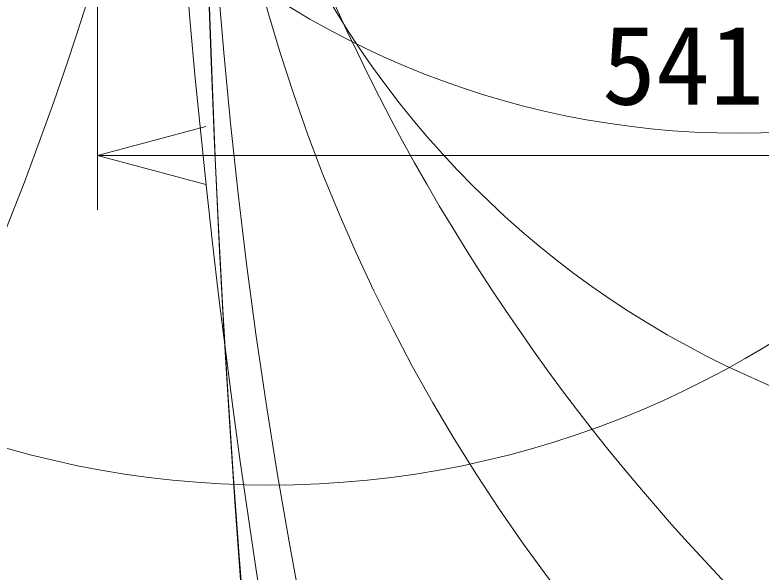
# Model space of a CAD drawing. Units: millimetres, scale not verified. Extents: x -579 to 632, y -291 to 326.
# Drawn here: x 10.24 to 27.47, y -5.45 to 7.41 of the extents above; entities that cross this region are included whole.
import ezdxf
from ezdxf.enums import TextEntityAlignment as Align

# ---------------------------------------------------------------- set-up
doc = ezdxf.new("R2010")
doc.units = ezdxf.units.MM
doc.header["$LTSCALE"] = 0.125
for name, color, linetype, lineweight in [('0-0_0', 7, 'Continuous', 20), ('0-5_SUNPO', 7, 'Continuous', 20), ('0-6_GAIKEI', 1, 'Continuous', 18)]:
    doc.layers.add(name, color=color, linetype=linetype, lineweight=lineweight)
doc.styles.add('ＭＳ ゴシック', font='')
doc.styles.get('ＭＳ ゴシック').set_extended_font_data('MS Gothic')

# ---------------------------------------------------------------- blocks, each defined once
blk = doc.blocks.new('_Open30')
at = {"layer": '0-0_0'}
blk.add_line((0, 0), (-1, 0), dxfattribs=at)
blk.add_lwpolyline([(-1, 0.26795), (0, 0), (-1, -0.26795)], dxfattribs=at)
blk = doc.blocks.new('D3')
at = {"layer": '0-5_SUNPO'}
for p, q in [((205.6435, 322.781), (205.6435, 316.406)), ((230.1935, 317.656), (208.1435, 317.656))]:
    blk.add_line(p, q, dxfattribs=at)
at = {"layer": '0-5_SUNPO', "xscale": 2.5, "yscale": 2.5, "rotation": 180}
blk.add_blockref('_Open30', (205.6435, 317.656), dxfattribs=at)
at = {"layer": '0-5_SUNPO', "style": 'ＭＳ ゴシック'}
blk.add_text('541', height=1.833, dxfattribs=at).set_placement((217.2935, 318.281), align=Align.BOTTOM_LEFT)

msp = doc.modelspace()

# ---------------------------------------------------------------- linework, layer by layer
at = {"layer": '0-6_GAIKEI'}
for centre, radius in [((323.1453, 17.8427), 308.584), ((-270.2515, 17.8428), 308.4259), ((312.4459, 17.8421), 297.8996), ((-259.2113, 17.8425), 297.4007), ((215.021, 25.286), 201.537), ((-96.2014, 18.1263), 134.3757), ((143.8081, 18.1233), 129.2616), ((-65.102, 32.2587), 80.8031), ((60.8546, 27.0849), 47.3848), ((54.7489, 18.4592), 40.1869), ((-0.2994, 18.4534), 38.4881), ((-4.4792, 21.4438), 19.2233), ((16.1255, 18.603), 22.0478), ((35.9491, 18.5932), 21.4016)]:
    msp.add_circle(centre, radius, dxfattribs=at)
at = {"layer": '0-6_GAIKEI', "color": 7}
for centre, radius in [((26.9551, 24.5814), 19.9032), ((16.7839, -9.1556), 34.2828), ((26.9551, 4.1928), 19.9032)]:
    msp.add_circle(centre, radius, dxfattribs=at)

# ---------------------------------------------------------------- block references
at = {"layer": '0-5_SUNPO'}
msp.add_blockref('D3', (-193.5007, -313.4939), dxfattribs=at)

doc.saveas('drawing.dxf')
